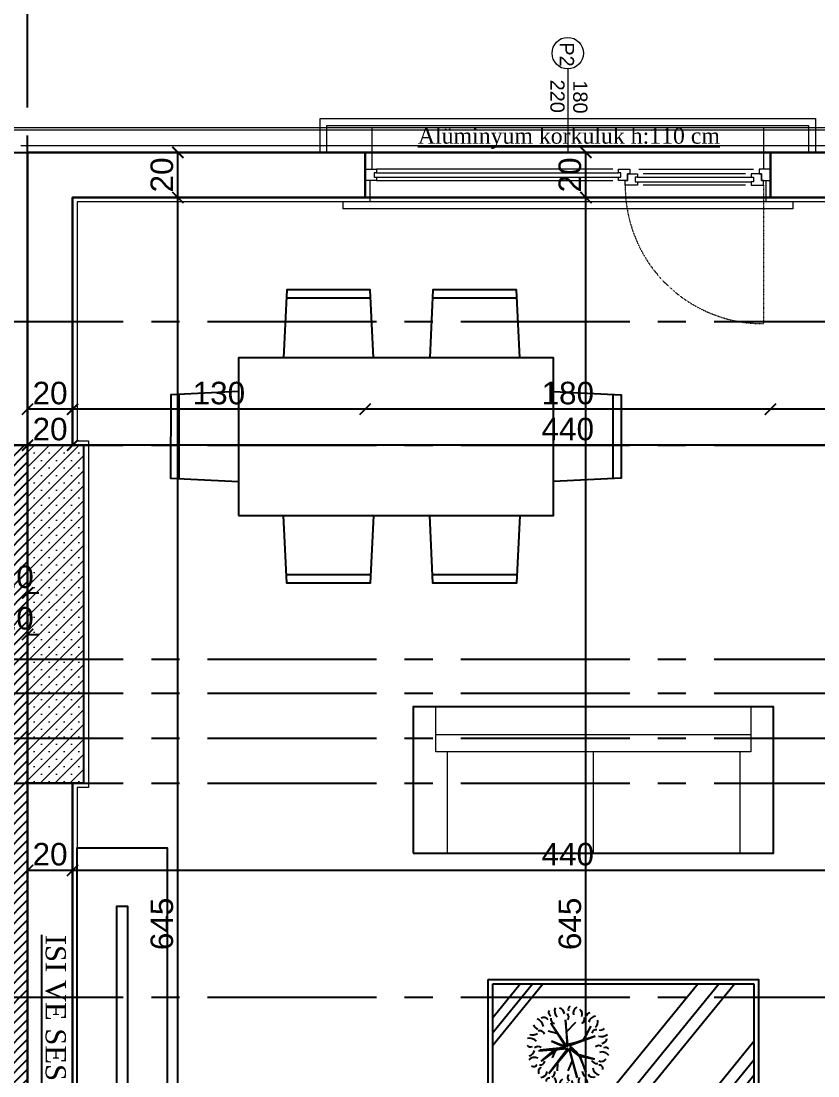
# Model space of a CAD drawing. Header units: millimetres. Extents: x 2778 to 13672, y 1832 to 5175.
# Drawn here: x 11923.3 to 12277.3, y 4410.2 to 4878.5 of the extents above; entities that cross this region are included whole.
import ezdxf

# ---------------------------------------------------------------- set-up
doc = ezdxf.new("R2010")
doc.units = ezdxf.units.MM
for name, pattern in [('CENTER2', [112.5, 75, -12.5, 12.5, -12.5]), ('DASHDOT2', [12.7, 6.35, -3.175, 0, -3.175]), ('DOTX2', [0.5, 0, -0.5])]:
    doc.linetypes.add(name, pattern=pattern)
for name, color, linetype in [('0-HSL-HTC', 7, 'Continuous'), ('697D_L00F00_21.65 KOTU_1+1 B$0$4+1$0$7-DCR-FRN', 8, 'Continuous'), ('697D_L00F00_21.65 KOTU_1+1 B$0$4+1$0$A-FURN', 8, 'Continuous'), ('7-DCR-FRN', 8, 'Continuous'), ('Panel', 7, 'Continuous'), ('Yazi', 7, 'Continuous')]:
    doc.layers.add(name, color=color, linetype=linetype)
for name, color, linetype, lineweight in [('aks', 251, 'DASHDOT2', 35), ('duvar', 232, 'Continuous', 30), ('görünüş', 201, 'Continuous', 18), ('ince', 37, 'Continuous', 0), ('iz', 1, 'DOTX2', 20), ('pencere', 4, 'Continuous', 18), ('sıva dış', 30, 'Continuous', 9), ('sıva iç', 21, 'Continuous', 0), ('yalıtım', 107, 'Continuous', 0), ('yazı', 11, 'Continuous', 20), ('ÖLÇÜ İÇ', 7, 'Continuous', 9)]:
    doc.layers.add(name, color=color, linetype=linetype, lineweight=lineweight)
doc.styles.get("Standard").update_dxf_attribs({"font": 'arial.ttf'})
doc.styles.add('Times roman', font='times.ttf')
doc.dimstyles.new('zulay iç ölçü', dxfattribs={"dimtxt": 10, "dimasz": 5, "dimexe": 0.18, "dimexo": 0, "dimgap": 2, "dimtad": 3, "dimdec": 0, "dimzin": 0, "dimdsep": 46, "dimtxsty": 'Standard', "dimblk": 'ARCHTICK', "dimcen": 0.09, "dimse1": 1, "dimse2": 1, "dimadec": 0, "dimazin": 0, "dimtfac": 1, "dimtdec": 0, "dimtix": 1, "dimtofl": 0, "dimtmove": 0, "dimatfit": 3, "dimldrblk": 'ARCHTICK', "dimfxl": 1, "dimtolj": 1, "dimtzin": 0, "dimarcsym": 0})

# ---------------------------------------------------------------- blocks, each defined once
blk = doc.blocks.new('IDE941Entity3475')
at = {"layer": 'Panel', "linetype": 'Continuous', "lineweight": 5}
h = blk.add_hatch(dxfattribs=at)
h.set_pattern_fill('SACNCR', color=163, scale=50, style=0)
h.set_pattern_definition([(45, (0, 0), (-3.314563, 3.314563), []), (45, (3.3146, 0), (-3.314563, 3.314563), [0, -4.6875])])
h.paths.add_polyline_path([(3270, 2050), (3270, 2200), (3295, 2200), (3295, 2050)])
blk = doc.blocks.new('IDE941Entity3476')
at = {"layer": 'Panel', "color": 164, "linetype": 'Continuous', "lineweight": -3}
blk.add_lwpolyline([(3295, 2050), (3270, 2050)], dxfattribs=at)
blk = doc.blocks.new('IDE941Entity3477')
at = {"layer": 'Panel', "color": 164, "linetype": 'Continuous', "lineweight": -3}
blk.add_lwpolyline([(3295, 2050), (3295, 2200)], dxfattribs=at)
blk = doc.blocks.new('IDE941Entity3478')
at = {"layer": 'Panel', "color": 164, "linetype": 'Continuous', "lineweight": -3}
blk.add_lwpolyline([(3295, 2200), (3270, 2200)], dxfattribs=at)
blk = doc.blocks.new('IDE941Entity3479')
at = {"layer": 'Panel', "color": 164, "linetype": 'Continuous', "lineweight": -3}
blk.add_lwpolyline([(3270, 2050), (3270, 2200)], dxfattribs=at)
blk = doc.blocks.new('WWE')
at = {"layer": 'duvar'}
for p, q in [((1010460.07, -375776.08), (1010460.07, -375756.08)), ((1010640.07, -375776.08), (1010640.07, -375756.08))]:
    blk.add_line(p, q, dxfattribs=at)
at = {"layer": 'görünüş'}
for p, q in [((1010450.07, -375754.08), (1010450.07, -375751.08)), ((1010450.07, -375751.08), (1010650.07, -375751.08)), ((1010650.07, -375754.08), (1010650.07, -375751.08))]:
    blk.add_line(p, q, dxfattribs=at)
at = {"layer": 'ince'}
for p, q in [((1010519.07, -375763.08), (1010468.57, -375763.08)), ((1010471.07, -375761.58), (1010516.57, -375761.58)), ((1010635.07, -375763.58), (1010530.07, -375763.58)), ((1010518.57, -375768.58), (1010467.57, -375768.58)), ((1010519.07, -375765.08), (1010468.57, -375765.08)), ((1010471.07, -375766.58), (1010516.57, -375766.58)), ((1010635.07, -375765.08), (1010527.57, -375765.08)), ((1010635.07, -375767.08), (1010527.57, -375767.08)), ((1010530.07, -375768.58), (1010635.07, -375768.58))]:
    blk.add_line(p, q, dxfattribs=at)
at = {"layer": 'iz', "ltscale": 0.1}
for p, q in [((1010463.09, -375761.55), (1010463.09, -375700.05)), ((1010640.07, -375756.08), (1010460.07, -375756.08)), ((1010460.07, -375776.08), (1010640.07, -375776.08))]:
    blk.add_line(p, q, dxfattribs=at)
blk.add_arc((1010463.44, -375761.18), 61.13, 359.6315, 90.3229, dxfattribs=at)
at = {"layer": 'pencere'}
for p, q in [((1010464.07, -375763.58), (1010460.07, -375763.58)), ((1010468.57, -375761.58), (1010463.07, -375761.58)), ((1010463.07, -375761.58), (1010463.07, -375763.58)), ((1010463.07, -375763.58), (1010464.07, -375763.58)), ((1010464.07, -375766.58), (1010464.07, -375763.58)), ((1010464.07, -375763.58), (1010464.07, -375766.58)), ((1010467.57, -375765.08), (1010467.57, -375763.08)), ((1010467.57, -375763.08), (1010468.57, -375763.08)), ((1010468.57, -375763.08), (1010468.57, -375761.58)), ((1010519.07, -375763.08), (1010519.07, -375761.58)), ((1010519.07, -375761.58), (1010524.57, -375761.58)), ((1010520.07, -375763.08), (1010519.07, -375763.08)), ((1010520.07, -375765.08), (1010520.07, -375763.08)), ((1010523.57, -375766.58), (1010523.57, -375763.58)), ((1010523.57, -375763.58), (1010527.57, -375763.58)), ((1010524.57, -375763.58), (1010523.57, -375763.58)), ((1010523.57, -375763.58), (1010523.57, -375766.58)), ((1010524.57, -375761.58), (1010524.57, -375763.58)), ((1010527.57, -375763.58), (1010527.57, -375765.08)), ((1010635.07, -375765.08), (1010635.07, -375763.58)), ((1010635.07, -375763.58), (1010635.07, -375763.58)), ((1010635.07, -375763.58), (1010640.07, -375763.58)), ((1010460.07, -375768.58), (1010465.07, -375768.58)), ((1010465.07, -375766.58), (1010464.07, -375766.58)), ((1010464.07, -375766.58), (1010468.57, -375766.58)), ((1010465.07, -375768.58), (1010465.07, -375766.58)), ((1010468.57, -375765.08), (1010467.57, -375765.08)), ((1010468.57, -375766.58), (1010468.57, -375765.08)), ((1010519.07, -375766.58), (1010519.07, -375765.08)), ((1010519.07, -375765.08), (1010520.07, -375765.08)), ((1010523.57, -375766.58), (1010519.07, -375766.58)), ((1010522.57, -375768.58), (1010522.57, -375766.58)), ((1010522.57, -375766.58), (1010523.57, -375766.58)), ((1010527.57, -375768.58), (1010522.57, -375768.58)), ((1010527.57, -375765.08), (1010526.57, -375765.08)), ((1010526.57, -375765.08), (1010526.57, -375767.08)), ((1010526.57, -375767.08), (1010527.57, -375767.08)), ((1010527.57, -375767.08), (1010527.57, -375768.58)), ((1010636.07, -375765.08), (1010635.07, -375765.08)), ((1010635.07, -375768.58), (1010635.07, -375767.08)), ((1010635.07, -375767.08), (1010636.07, -375767.08)), ((1010640.07, -375768.58), (1010635.07, -375768.58)), ((1010635.07, -375768.58), (1010635.07, -375768.58)), ((1010636.07, -375767.08), (1010636.07, -375765.08))]:
    blk.add_line(p, q, dxfattribs=at)
at = {"layer": 'sıva dış'}
for p, q in [((1010463.07, -375787.08), (1010463.07, -375768.58)), ((1010637.07, -375787.08), (1010637.07, -375768.58))]:
    blk.add_line(p, q, dxfattribs=at)
at = {"layer": 'sıva iç'}
for p, q in [((1010462.07, -375763.58), (1010462.07, -375754.08)), ((1010638.07, -375763.58), (1010638.07, -375754.08))]:
    blk.add_line(p, q, dxfattribs=at)
at = {"layer": 'sıva iç', "color": 1}
for p, q in [((1010440.07, -375791.08), (1010440.07, -375776.08)), ((1010443.07, -375788.08), (1010443.07, -375776.08)), ((1010450.07, -375776.08), (1010450.07, -375776.08)), ((1010657.07, -375776.08), (1010657.07, -375788.08)), ((1010660.07, -375776.08), (1010660.07, -375791.08)), ((1010462.68, -375791.08), (1010440.07, -375791.08)), ((1010462.68, -375788.08), (1010443.07, -375788.08)), ((1010657.07, -375788.08), (1010462.68, -375788.08)), ((1010660.07, -375791.08), (1010462.68, -375791.08))]:
    blk.add_line(p, q, dxfattribs=at)
at = {"layer": 'yazı'}
blk.add_line((1010550.07, -375813.13), (1010550.07, -375776.08), dxfattribs=at)
blk.add_circle((1010550.07, -375820.13), 7, dxfattribs=at)
at = {"layer": 'yazı', "style": 'Times roman'}
blk.add_text('%%UAlüminyum korkuluk h:110 cm', height=6.9967, rotation=180, dxfattribs=at).set_placement((1010616.65, -375779.95))
at = {"layer": 'yazı'}
for s, p in [('180', (1010547.68, -375808.07)), ('220', (1010557.83, -375808.39)), ('P2', (1010553.61, -375824.95))]:
    blk.add_text(s, height=6.328, rotation=90, dxfattribs=at).set_placement(p)
blk = doc.blocks.new('*U37')
at = {"layer": '697D_L00F00_21.65 KOTU_1+1 B$0$4+1$0$7-DCR-FRN', "linetype": 'Continuous'}
for p, q in [((-0.8147, 0.614), (-1.1853, 0.614)), ((-0.1647, 0.614), (-0.5353, 0.614)), ((-0.8147, -0.614), (-1.1853, -0.614)), ((-0.1647, -0.614), (-0.5353, -0.614))]:
    blk.add_line(p, q, dxfattribs=at)
for points in [[(-0.8, 0.35), (-0.8147, 0.6507), (-1.1853, 0.6507), (-1.2, 0.35)], [(-0.15, 0.35), (-0.1647, 0.6507), (-0.5353, 0.6507), (-0.55, 0.35)], [(-0.8, -0.35), (-0.8147, -0.6507), (-1.1853, -0.6507), (-1.2, -0.35)], [(-0.15, -0.35), (-0.1647, -0.6507), (-0.5353, -0.6507), (-0.55, -0.35)]]:
    blk.add_lwpolyline(points, dxfattribs=at)
blk.add_lwpolyline([(-1.4, -0.35), (0, -0.35), (0, 0.35), (-1.4, 0.35)], close=True, dxfattribs=at)
at = {"layer": '697D_L00F00_21.65 KOTU_1+1 B$0$4+1$0$A-FURN', "linetype": 'Continuous'}
for p, q in [((-1.664, 0.1853), (-1.664, -0.1853)), ((0.264, 0.1853), (0.264, -0.1853))]:
    blk.add_line(p, q, dxfattribs=at)
for points in [[(-1.4, 0.2), (-1.7007, 0.1853), (-1.7007, -0.1853), (-1.4, -0.2)], [(0, 0.2), (0.3007, 0.1853), (0.3007, -0.1853), (0, -0.2)]]:
    blk.add_lwpolyline(points, dxfattribs=at)
blk = doc.blocks.new('*U35')
at = {"layer": '7-DCR-FRN'}
for p, q in [((-13.15, 58), (-28, 45.86)), ((-0.88, 58), (-28, 35.83)), ((-6.49, 58), (-28, 40.42)), ((28, 58), (-28, 58)), ((-28, 58), (-28, -58)), ((28, -58), (28, 58)), ((1.67, 37.69), (0.65, 24.69)), ((-5.99, 29.58), (-7.12, 33.35)), ((0.26, 25.6), (1.41, 37.17)), ((6.31, 36.53), (0.64, 29.93)), ((0.65, 24.69), (11.81, 33.07)), ((11.81, 33.07), (0.78, 24.08)), ((1.41, 37.17), (1.16, 29.54)), ((1.16, 29.54), (6.31, 36.53)), ((0, 24.95), (-10.54, 32.22)), ((-10.54, 32.22), (-0.13, 25.6)), ((-0.13, 25.6), (-2.57, 31.88)), ((-2.57, 31.88), (0.26, 25.6)), ((0.64, 29.93), (4.84, 31.63)), ((6.96, 29.2), (10.52, 29.43)), ((-1.17, 24.69), (-12.05, 25.72)), ((-12.05, 25.72), (0, 24.95)), ((-6.77, 25.25), (-11.09, 21.12)), ((-4.89, 12.51), (-0.78, 24.56)), ((-0.65, 23.95), (-4.89, 12.51)), ((-0.78, 24.56), (-3.46, 17.28)), ((-2.81, 18.14), (-1.17, 24.69)), ((2.56, 20.36), (-0.65, 23.95)), ((3.38, 19.62), (0.39, 23.95)), ((0.39, 23.95), (2.56, 20.36)), ((13.61, 20.5), (0.65, 24.08)), ((0.65, 24.08), (4.25, 19.5)), ((0.78, 24.08), (13.61, 20.5)), ((5.63, 22.62), (10.52, 24.7)), ((5.38, 12.78), (3.38, 19.62)), ((11.05, 16.64), (3.99, 19.24)), ((3.99, 19.24), (5.38, 12.78)), ((4.25, 19.5), (11.05, 16.64)), ((-9.22, 14.41), (-2.81, 18.14)), ((-3.46, 17.28), (-9.22, 14.41)), ((28, 12.76), (-28, -33.02)), ((28, 3.34), (-28, -42.44)), ((28, -3.59), (-28, -49.37)), ((28, -33.01), (-2.56, -58)), ((28, -39.69), (5.6, -58)), ((28, -45.34), (12.52, -58)), ((-28, -58), (28, -58))]:
    blk.add_line(p, q, dxfattribs=at)
blk.add_lwpolyline([(-30, 60), (-30, -60), (30, -60), (30, 60)], close=True, dxfattribs=at)
blk.add_lwpolyline([(-30, 60), (-30, -60), (30, -60), (30, 60)], close=True, dxfattribs=at)
at = {"layer": '7-DCR-FRN', "extrusion": (0, 0, -1)}
for centre, major_axis, start_param, end_param in [((0.32, 41.56), (2.97, 2.97), 3.119665, 4.17552), ((-1.97, 41.19), (1.37, 1.37), -0.168576, 1.180577), ((-8.38, 39.81), (3.08, 3.08), 2.534785, 3.58455), ((-10.42, 37.44), (1.76, 1.76), -0.540488, 0.582887), ((-5.15, 37.17), (1.5, 1.5), 2.597457, 4.255739), ((-9.63, 40.39), (2.99, 2.99), 0.495607, 1.356514), ((2.26, 37.93), (-1.73, 1.73), 4.894894, 6.209265), ((0.94, 42.5), (2.13, 2.13), 0.99899, 2.174975), ((7.63, 39.52), (-2.18, 2.18), 4.963816, 6.399957), ((6.98, 39.87), (-1.18, 1.18), 1.775821, 3.472355), ((10.9, 35.62), (-1.52, 1.52), 5.94085, 7.533141), ((-15.38, 31.6), (-1.17, 1.17), 0.260288, 1.930326), ((-10.78, 35.44), (-1.67, 1.67), 4.494462, 5.97098), ((5.86, 36.89), (1.46, 1.46), 0.588849, 2.139269), ((10.51, 36.89), (-2.14, 2.14), 2.412933, 3.806953), ((15.17, 33.03), (0.963, 0.963), 3.637708, 5.574611), ((-16, 27.21), (-2.4, 2.4), 0.343258, 1.666965), ((-14.78, 28.65), (1.72, 1.72), 2.359421, 3.812742), ((-12.71, 29.84), (-1.73, 1.73), 0.71489, 2.029848), ((11.13, 32.71), (-1.65, 1.65), 2.748968, 4.071251), ((15.94, 32.92), (2.21, 2.21), 2.001057, 3.151731), ((16.74, 25.48), (2.09, 2.09), 4.465952, 5.85576), ((-16.74, 22.85), (1.17, 1.17), 4.417954, 5.883919), ((-13.29, 26.69), (1.7, 1.7), 1.811769, 3.074319), ((13.49, 22.17), (-1.83, 1.83), 0.269504, 1.469985), ((16.53, 27.04), (1.65, 1.65), 1.556652, 2.67951), ((-15.15, 19.26), (2.13, 2.13), 4.435356, 5.7884), ((-14.51, 21.04), (1.97, 1.97), 2.029873, 3.258277), ((15.1, 17.31), (-1.9, 1.9), 0.1729, 1.85548), ((14.15, 19.74), (2.41, 2.41), -0.596761, 0.530229), ((-13.63, 14.85), (1.1, 1.1), 3.912813, 5.455212), ((-10.22, 11.93), (-2.53, 2.53), 5.610896, 6.838603), ((-12.55, 19.63), (-1.68, 1.68), 2.857787, 4.168751), ((-5.56, 12), (-1.53, 1.53), 5.385771, 6.799513), ((4.4, 11.7), (2.09, 2.09), -0.212594, 0.90159), ((10.84, 15.96), (1.63, 1.63), -0.835936, 0.386912), ((11.02, 13.49), (-1.7, 1.7), 1.193932, 2.764391), ((15.62, 18.16), (-1.52, 1.52), 3.608489, 4.799895), ((-11.12, 14.28), (-2.11, 2.11), 3.030383, 4.209272), ((-9.53, 9.98), (1.4, 1.4), 0.378865, 1.679355), ((-9.2, 9.93), (-3.22, 3.22), 2.096822, 3.023848), ((-4.24, 9.84), (-1.84, 1.84), 2.447851, 3.758583), ((1.67, 10.9), (1.64, 1.64), 3.381045, 4.65182), ((5.54, 9.37), (2.37, 2.37), 2.915554, 4.30502), ((3.55, 9.86), (-1.98, 1.98), 1.99053, 3.233966), ((9.55, 10.6), (-1.07, 1.07), 3.690915, 5.731825), ((9.15, 10.24), (-2.32, 2.32), 0.812708, 2.215848), ((2.08, 7.93), (1.36, 1.36), 3.048732, 4.380826)]:
    blk.add_ellipse(centre, major_axis=major_axis, ratio=1, start_param=start_param, end_param=end_param, dxfattribs=at)
blk = doc.blocks.new('*U27')
at = {"layer": '7-DCR-FRN'}
blk.add_lwpolyline([(0, 10), (160, 10), (160, 75), (0, 75)], close=True, dxfattribs=at)
at = {"layer": '7-DCR-FRN', "lineweight": 9, "flags": 128}
blk.add_lwpolyline([(0, 10), (160, 10), (160, 75), (0, 75)], close=True, dxfattribs=at)
blk.add_lwpolyline([(0, 10), (160, 10), (160, 75), (0, 75)], close=True, dxfattribs=at)
for points in [[(10, 55), (10, 75)], [(150, 75), (150, 75), (150, 55), (150, 55)], [(150, 62.5), (10, 62.5)], [(150, 55), (10, 55)], [(15, 55), (15, 10)], [(80, 10), (80, 55)], [(145, 55), (145, 10)]]:
    blk.add_lwpolyline(points, dxfattribs=at)
blk = doc.blocks.new('*U29')
at = {"layer": '7-DCR-FRN'}
blk.add_lwpolyline([(0, 0), (210, 0), (210, 40), (0, 40)], close=True, dxfattribs=at)
blk.add_lwpolyline([(32, 22.5), (184, 22.5), (184, 17.5), (32, 17.5), (32, 22.5)], dxfattribs=at)
blk = doc.blocks.new('_ArchTick')
at = {"color": 0, "linetype": 'ByBlock', "const_width": 0.15}
blk.add_lwpolyline([(-0.5, -0.5), (0.5, 0.5)], dxfattribs=at)
blk = doc.blocks.new('*D3275')
at = {"layer": 'Defpoints', "color": 0, "transparency": 16777216}
for p in [(12256.17, 4800.23), (12256.17, 4706.22), (12386.17, 4706.22)]:
    blk.add_point(p, dxfattribs=at)
at = {"layer": 'ÖLÇÜ İÇ', "color": 0, "lineweight": -2, "transparency": 16777216}
blk.add_line((12386.17, 4706.22), (12256.17, 4706.22), dxfattribs=at)
at = {"layer": 'ÖLÇÜ İÇ', "color": 0, "lineweight": -2, "transparency": 16777216, "xscale": 5, "yscale": 5, "zscale": 5, "rotation": 180}
blk.add_blockref('_ArchTick', (12256.17, 4706.22), dxfattribs=at)
at = {"layer": 'ÖLÇÜ İÇ', "color": 0, "lineweight": -2, "transparency": 16777216, "xscale": 5, "yscale": 5, "zscale": 5}
blk.add_blockref('_ArchTick', (12386.17, 4706.22), dxfattribs=at)
at = {"layer": 'ÖLÇÜ İÇ', "color": 0, "transparency": 16777216, "insert": (12321.17, 4713.33), "char_height": 10, "attachment_point": 5}
blk.add_mtext('\\A1;130', dxfattribs=at)
blk = doc.blocks.new('*D3276')
at = {"layer": 'Defpoints', "color": 0, "transparency": 16777216}
for p in [(12076.17, 4800.23), (12256.17, 4800.23), (12076.17, 4706.22)]:
    blk.add_point(p, dxfattribs=at)
at = {"layer": 'ÖLÇÜ İÇ', "color": 0, "lineweight": -2, "transparency": 16777216}
blk.add_line((12256.17, 4706.22), (12076.17, 4706.22), dxfattribs=at)
at = {"layer": 'ÖLÇÜ İÇ', "color": 0, "lineweight": -2, "transparency": 16777216, "xscale": 5, "yscale": 5, "zscale": 5, "rotation": 180}
blk.add_blockref('_ArchTick', (12076.17, 4706.22), dxfattribs=at)
at = {"layer": 'ÖLÇÜ İÇ', "color": 0, "lineweight": -2, "transparency": 16777216, "xscale": 5, "yscale": 5, "zscale": 5}
blk.add_blockref('_ArchTick', (12256.17, 4706.22), dxfattribs=at)
at = {"layer": 'ÖLÇÜ İÇ', "color": 0, "transparency": 16777216, "insert": (12166.17, 4713.33), "char_height": 10, "attachment_point": 5}
blk.add_mtext('\\A1;180', dxfattribs=at)
blk = doc.blocks.new('*D3277')
at = {"layer": 'Defpoints', "color": 0, "transparency": 16777216}
for p in [(12076.17, 4800.23), (11946.17, 4706.22), (11946.17, 4706.22)]:
    blk.add_point(p, dxfattribs=at)
at = {"layer": 'ÖLÇÜ İÇ', "color": 0, "lineweight": -2, "transparency": 16777216}
blk.add_line((12076.17, 4706.22), (11946.17, 4706.22), dxfattribs=at)
at = {"layer": 'ÖLÇÜ İÇ', "color": 0, "lineweight": -2, "transparency": 16777216, "xscale": 5, "yscale": 5, "zscale": 5, "rotation": 180}
blk.add_blockref('_ArchTick', (11946.17, 4706.22), dxfattribs=at)
at = {"layer": 'ÖLÇÜ İÇ', "color": 0, "lineweight": -2, "transparency": 16777216, "xscale": 5, "yscale": 5, "zscale": 5}
blk.add_blockref('_ArchTick', (12076.17, 4706.22), dxfattribs=at)
at = {"layer": 'ÖLÇÜ İÇ', "color": 0, "transparency": 16777216, "insert": (12011.17, 4713.33), "char_height": 10, "attachment_point": 5}
blk.add_mtext('\\A1;130', dxfattribs=at)
blk = doc.blocks.new('*D3278')
at = {"layer": 'Defpoints', "color": 0, "transparency": 16777216}
for p in [(11926.17, 4706.22), (11926.17, 4706.22), (11946.17, 4706.22)]:
    blk.add_point(p, dxfattribs=at)
at = {"layer": 'ÖLÇÜ İÇ', "color": 0, "lineweight": -2, "transparency": 16777216}
blk.add_line((11946.17, 4706.22), (11926.17, 4706.22), dxfattribs=at)
at = {"layer": 'ÖLÇÜ İÇ', "color": 0, "lineweight": -2, "transparency": 16777216, "xscale": 5, "yscale": 5, "zscale": 5, "rotation": 180}
blk.add_blockref('_ArchTick', (11926.17, 4706.22), dxfattribs=at)
at = {"layer": 'ÖLÇÜ İÇ', "color": 0, "lineweight": -2, "transparency": 16777216, "xscale": 5, "yscale": 5, "zscale": 5}
blk.add_blockref('_ArchTick', (11946.17, 4706.22), dxfattribs=at)
at = {"layer": 'ÖLÇÜ İÇ', "color": 0, "transparency": 16777216, "insert": (11936.17, 4713.33), "char_height": 10, "attachment_point": 5}
blk.add_mtext('\\A1;20', dxfattribs=at)
blk = doc.blocks.new('*D3284')
at = {"layer": 'Defpoints', "color": 0, "transparency": 16777216}
for p in [(11946.17, 4690.23), (11946.17, 4690.23), (12386.17, 4690.23)]:
    blk.add_point(p, dxfattribs=at)
at = {"layer": 'ÖLÇÜ İÇ', "color": 0, "lineweight": -2, "transparency": 16777216}
blk.add_line((12386.17, 4690.23), (11946.17, 4690.23), dxfattribs=at)
at = {"layer": 'ÖLÇÜ İÇ', "color": 0, "lineweight": -2, "transparency": 16777216, "xscale": 5, "yscale": 5, "zscale": 5, "rotation": 180}
blk.add_blockref('_ArchTick', (11946.17, 4690.23), dxfattribs=at)
at = {"layer": 'ÖLÇÜ İÇ', "color": 0, "lineweight": -2, "transparency": 16777216, "xscale": 5, "yscale": 5, "zscale": 5}
blk.add_blockref('_ArchTick', (12386.17, 4690.23), dxfattribs=at)
at = {"layer": 'ÖLÇÜ İÇ', "color": 0, "transparency": 16777216, "insert": (12166.17, 4697.34), "char_height": 10, "attachment_point": 5}
blk.add_mtext('\\A1;440', dxfattribs=at)
blk = doc.blocks.new('*D3285')
at = {"layer": 'Defpoints', "color": 0, "transparency": 16777216}
for p in [(11926.17, 4690.23), (11926.17, 4690.23), (11946.17, 4690.23)]:
    blk.add_point(p, dxfattribs=at)
at = {"layer": 'ÖLÇÜ İÇ', "color": 0, "lineweight": -2, "transparency": 16777216}
blk.add_line((11946.17, 4690.23), (11926.17, 4690.23), dxfattribs=at)
at = {"layer": 'ÖLÇÜ İÇ', "color": 0, "lineweight": -2, "transparency": 16777216, "xscale": 5, "yscale": 5, "zscale": 5, "rotation": 180}
blk.add_blockref('_ArchTick', (11926.17, 4690.23), dxfattribs=at)
at = {"layer": 'ÖLÇÜ İÇ', "color": 0, "lineweight": -2, "transparency": 16777216, "xscale": 5, "yscale": 5, "zscale": 5}
blk.add_blockref('_ArchTick', (11946.17, 4690.23), dxfattribs=at)
at = {"layer": 'ÖLÇÜ İÇ', "color": 0, "transparency": 16777216, "insert": (11936.17, 4697.34), "char_height": 10, "attachment_point": 5}
blk.add_mtext('\\A1;20', dxfattribs=at)
blk = doc.blocks.new('*D3289')
at = {"layer": 'Defpoints', "color": 0, "transparency": 16777216}
for p in [(11992.97, 4800.23), (11992.97, 4800.23), (11992.97, 4155.23)]:
    blk.add_point(p, dxfattribs=at)
at = {"layer": 'ÖLÇÜ İÇ', "color": 0, "lineweight": -2, "transparency": 16777216}
blk.add_line((11992.97, 4155.23), (11992.97, 4800.23), dxfattribs=at)
at = {"layer": 'ÖLÇÜ İÇ', "color": 0, "lineweight": -2, "transparency": 16777216, "xscale": 5, "yscale": 5, "zscale": 5}
for p, rotation in [((11992.97, 4800.23), 90), ((11992.97, 4155.23), 270)]:
    blk.add_blockref('_ArchTick', p, dxfattribs=dict(at, rotation=rotation))
at = {"layer": 'ÖLÇÜ İÇ', "color": 0, "transparency": 16777216, "insert": (11985.87, 4477.73), "char_height": 10, "attachment_point": 5, "rotation": 90}
blk.add_mtext('\\A1;645', dxfattribs=at)
blk = doc.blocks.new('*D3290')
at = {"layer": 'Defpoints', "color": 0, "transparency": 16777216}
for p in [(11992.97, 4820.23), (11992.97, 4820.23), (11992.97, 4800.23)]:
    blk.add_point(p, dxfattribs=at)
at = {"layer": 'ÖLÇÜ İÇ', "color": 0, "lineweight": -2, "transparency": 16777216}
blk.add_line((11992.97, 4800.23), (11992.97, 4820.23), dxfattribs=at)
at = {"layer": 'ÖLÇÜ İÇ', "color": 0, "lineweight": -2, "transparency": 16777216, "xscale": 5, "yscale": 5, "zscale": 5}
for p, rotation in [((11992.97, 4820.23), 90), ((11992.97, 4800.23), 270)]:
    blk.add_blockref('_ArchTick', p, dxfattribs=dict(at, rotation=rotation))
at = {"layer": 'ÖLÇÜ İÇ', "color": 0, "transparency": 16777216, "insert": (11985.87, 4810.23), "char_height": 10, "attachment_point": 5, "rotation": 90}
blk.add_mtext('\\A1;20', dxfattribs=at)
blk = doc.blocks.new('*D3298')
at = {"layer": 'Defpoints', "color": 0, "transparency": 16777216}
for p in [(12174.23, 4800.23), (12174.23, 4800.23), (12174.23, 4155.23)]:
    blk.add_point(p, dxfattribs=at)
at = {"layer": 'ÖLÇÜ İÇ', "color": 0, "lineweight": -2, "transparency": 16777216}
blk.add_line((12174.23, 4155.23), (12174.23, 4800.23), dxfattribs=at)
at = {"layer": 'ÖLÇÜ İÇ', "color": 0, "lineweight": -2, "transparency": 16777216, "xscale": 5, "yscale": 5, "zscale": 5}
for p, rotation in [((12174.23, 4800.23), 90), ((12174.23, 4155.23), 270)]:
    blk.add_blockref('_ArchTick', p, dxfattribs=dict(at, rotation=rotation))
at = {"layer": 'ÖLÇÜ İÇ', "color": 0, "transparency": 16777216, "insert": (12167.13, 4477.73), "char_height": 10, "attachment_point": 5, "rotation": 90}
blk.add_mtext('\\A1;645', dxfattribs=at)
blk = doc.blocks.new('*D3299')
at = {"layer": 'Defpoints', "color": 0, "transparency": 16777216}
for p in [(12174.23, 4820.23), (12174.23, 4820.23), (12174.23, 4800.23)]:
    blk.add_point(p, dxfattribs=at)
at = {"layer": 'ÖLÇÜ İÇ', "color": 0, "lineweight": -2, "transparency": 16777216}
blk.add_line((12174.23, 4800.23), (12174.23, 4820.23), dxfattribs=at)
at = {"layer": 'ÖLÇÜ İÇ', "color": 0, "lineweight": -2, "transparency": 16777216, "xscale": 5, "yscale": 5, "zscale": 5}
for p, rotation in [((12174.23, 4820.23), 90), ((12174.23, 4800.23), 270)]:
    blk.add_blockref('_ArchTick', p, dxfattribs=dict(at, rotation=rotation))
at = {"layer": 'ÖLÇÜ İÇ', "color": 0, "transparency": 16777216, "insert": (12167.13, 4810.23), "char_height": 10, "attachment_point": 5, "rotation": 90}
blk.add_mtext('\\A1;20', dxfattribs=at)
blk = doc.blocks.new('*D3244')
at = {"layer": 'Defpoints', "color": 0, "transparency": 16777216}
for p in [(11946.17, 4501.49), (11946.17, 4501.49), (12386.17, 4501.49)]:
    blk.add_point(p, dxfattribs=at)
at = {"layer": 'ÖLÇÜ İÇ', "color": 0, "lineweight": -2, "transparency": 16777216}
blk.add_line((12386.17, 4501.49), (11946.17, 4501.49), dxfattribs=at)
at = {"layer": 'ÖLÇÜ İÇ', "color": 0, "lineweight": -2, "transparency": 16777216, "xscale": 5, "yscale": 5, "zscale": 5, "rotation": 180}
blk.add_blockref('_ArchTick', (11946.17, 4501.49), dxfattribs=at)
at = {"layer": 'ÖLÇÜ İÇ', "color": 0, "lineweight": -2, "transparency": 16777216, "xscale": 5, "yscale": 5, "zscale": 5}
blk.add_blockref('_ArchTick', (12386.17, 4501.49), dxfattribs=at)
at = {"layer": 'ÖLÇÜ İÇ', "color": 0, "transparency": 16777216, "insert": (12166.17, 4508.6), "char_height": 10, "attachment_point": 5}
blk.add_mtext('\\A1;440', dxfattribs=at)
blk = doc.blocks.new('*D3245')
at = {"layer": 'Defpoints', "color": 0, "transparency": 16777216}
for p in [(11926.17, 4501.49), (11926.17, 4501.49), (11946.17, 4501.49)]:
    blk.add_point(p, dxfattribs=at)
at = {"layer": 'ÖLÇÜ İÇ', "color": 0, "lineweight": -2, "transparency": 16777216}
blk.add_line((11946.17, 4501.49), (11926.17, 4501.49), dxfattribs=at)
at = {"layer": 'ÖLÇÜ İÇ', "color": 0, "lineweight": -2, "transparency": 16777216, "xscale": 5, "yscale": 5, "zscale": 5, "rotation": 180}
blk.add_blockref('_ArchTick', (11926.17, 4501.49), dxfattribs=at)
at = {"layer": 'ÖLÇÜ İÇ', "color": 0, "lineweight": -2, "transparency": 16777216, "xscale": 5, "yscale": 5, "zscale": 5}
blk.add_blockref('_ArchTick', (11946.17, 4501.49), dxfattribs=at)
at = {"layer": 'ÖLÇÜ İÇ', "color": 0, "transparency": 16777216, "insert": (11936.17, 4508.6), "char_height": 10, "attachment_point": 5}
blk.add_mtext('\\A1;20', dxfattribs=at)
blk = doc.blocks.new('*D3506')
at = {"layer": 'Defpoints', "color": 0, "transparency": 16777216}
for p in [(11916.17, 4625.23), (11926.17, 4624.67), (11926.17, 4624.67)]:
    blk.add_point(p, dxfattribs=at)
at = {"layer": 'ÖLÇÜ İÇ', "color": 0, "lineweight": -2, "transparency": 16777216}
for p, q in [((11916.17, 4624.67), (11911.17, 4624.67)), ((11926.17, 4624.67), (11931.17, 4624.67))]:
    blk.add_line(p, q, dxfattribs=at)
at = {"layer": 'ÖLÇÜ İÇ', "color": 0, "lineweight": -2, "transparency": 16777216, "xscale": 5, "yscale": 5, "zscale": 5}
blk.add_blockref('_ArchTick', (11916.17, 4624.67), dxfattribs=at)
at = {"layer": 'ÖLÇÜ İÇ', "color": 0, "lineweight": -2, "transparency": 16777216, "xscale": 5, "yscale": 5, "zscale": 5, "rotation": 180}
blk.add_blockref('_ArchTick', (11926.17, 4624.67), dxfattribs=at)
at = {"layer": 'ÖLÇÜ İÇ', "color": 0, "transparency": 16777216, "insert": (11921.17, 4631.78), "char_height": 10, "attachment_point": 5}
blk.add_mtext('\\A1;10', dxfattribs=at)
blk = doc.blocks.new('*D3518')
at = {"layer": 'Defpoints', "color": 0, "transparency": 16777216}
for p in [(11916.17, 4606.22), (11926.17, 4606.22), (11926.17, 4606.22)]:
    blk.add_point(p, dxfattribs=at)
at = {"layer": 'ÖLÇÜ İÇ', "color": 0, "lineweight": -2, "transparency": 16777216}
for p, q in [((11916.17, 4606.22), (11911.17, 4606.22)), ((11926.17, 4606.22), (11931.17, 4606.22))]:
    blk.add_line(p, q, dxfattribs=at)
at = {"layer": 'ÖLÇÜ İÇ', "color": 0, "lineweight": -2, "transparency": 16777216, "xscale": 5, "yscale": 5, "zscale": 5}
blk.add_blockref('_ArchTick', (11916.17, 4606.22), dxfattribs=at)
at = {"layer": 'ÖLÇÜ İÇ', "color": 0, "lineweight": -2, "transparency": 16777216, "xscale": 5, "yscale": 5, "zscale": 5, "rotation": 180}
blk.add_blockref('_ArchTick', (11926.17, 4606.22), dxfattribs=at)
at = {"layer": 'ÖLÇÜ İÇ', "color": 0, "transparency": 16777216, "insert": (11921.17, 4613.33), "char_height": 10, "attachment_point": 5}
blk.add_mtext('\\A1;10', dxfattribs=at)

msp = doc.modelspace()

# ---------------------------------------------------------------- hatches: boundary and pattern name
at = {"layer": '0-HSL-HTC'}
h = msp.add_hatch(dxfattribs=at)
h.set_pattern_fill('ANSI31', color=2, scale=25)
h.set_pattern_definition([(45, (-1051519.919, 409725.164), (-2.209708691, 2.209708691), [])])
h.paths.add_polyline_path([(11916.17, 4690.23), (11926.17, 4690.23), (11926.17, 2620.23), (11916.17, 2620.23)])

# ---------------------------------------------------------------- linework, layer by layer
at = {"layer": 'aks', "color": 251, "linetype": 'CENTER2', "lineweight": -3}
for points in [[(11926.17, 2140.23), (11926.17, 5100.23)], [(8406.17, 4820.23), (13636.17, 4820.23)], [(8406.17, 4745.23), (13636.17, 4745.23)], [(8406.17, 4690.23), (13636.17, 4690.23)], [(8406.17, 4595.23), (13636.17, 4595.23)], [(8406.17, 4580.23), (13636.17, 4580.23)], [(8406.17, 4560.23), (13636.17, 4560.23)], [(8406.17, 4540.23), (13636.17, 4540.23)], [(8406.17, 4445.23), (13636.17, 4445.23)]]:
    msp.add_lwpolyline(points, dxfattribs=at)
at = {"layer": 'duvar', "lineweight": 30}
for p, q in [((11926.17, 4540.23), (11926.17, 4015.23)), ((11946.17, 4155.23), (11946.17, 4540.23))]:
    msp.add_line(p, q, dxfattribs=at)
for points in [[(12406.17, 4690.23), (12406.17, 4820.23), (11926.17, 4820.23), (11926.17, 4690.23)], [(12386.17, 4690.23), (12386.17, 4800.23), (11946.17, 4800.23), (11946.17, 4690.23)]]:
    msp.add_lwpolyline(points, dxfattribs=at)
at = {"layer": 'sıva dış'}
msp.add_line((11923.17, 4823.23), (12409.17, 4823.23), dxfattribs=at)
at = {"layer": 'sıva iç'}
msp.add_lwpolyline([(12384.17, 4798.23), (11948.17, 4798.23), (11948.17, 4692.23), (11953.17, 4692.23), (11953.17, 4538.23), (11948.17, 4538.23), (11948.17, 4157.23), (12364.17, 4157.23), (12364.17, 4197.23), (12384.17, 4197.23)], close=True, dxfattribs=at)
at = {"layer": 'yalıtım'}
for p, q in [((11915.17, 4831.23), (12417.17, 4831.23)), ((11916.17, 4830.23), (12416.17, 4830.23))]:
    msp.add_line(p, q, dxfattribs=at)
at = {"layer": 'ÖLÇÜ İÇ', "color": 3, "lineweight": 30}
msp.add_lwpolyline([(11916.17, 4690.23), (11926.17, 4690.23), (11926.17, 2620.23), (11916.17, 2620.23)], close=True, dxfattribs=at)

# ---------------------------------------------------------------- block references
at = {"xscale": -1, "rotation": 90}
msp.add_blockref('*U35', (12190.86, 4423.04), dxfattribs=at)
at = {"layer": '697D_L00F00_21.65 KOTU_1+1 B$0$4+1$0$7-DCR-FRN', "extrusion": (8.52209e-14, 1.68252e-13, -1), "xscale": -100.0000000000112, "yscale": 100.0000000000112, "zscale": -100.0000000000112, "rotation": 0.003210218837876866}
msp.add_blockref('*U37', (-12159.81, 4694.08, 0), dxfattribs=at)
at = {"layer": '7-DCR-FRN'}
msp.add_blockref('*U27', (12097.53, 4499.12), dxfattribs=at)
at = {"layer": '7-DCR-FRN', "xscale": -1, "rotation": 270}
msp.add_blockref('*U29', (11948.17, 4301.46), dxfattribs=at)
at = {"layer": 'Panel'}
for name in ['IDE941Entity3475', 'IDE941Entity3478', 'IDE941Entity3479', 'IDE941Entity3477', 'IDE941Entity3476']:
    msp.add_blockref(name, (8656.17, 2490.23), dxfattribs=at)
at = {"layer": 'sıva iç', "rotation": 180}
msp.add_blockref('WWE', (1022716.24, -370955.84), dxfattribs=at)

# ---------------------------------------------------------------- texts
at = {"layer": 'Yazi', "color": 2, "style": 'Times roman'}
msp.add_text('%%UISI VE SES YALITIM', height=8.9957, rotation=270, dxfattribs=at).set_placement((11934.21, 4472.86))

# ---------------------------------------------------------------- dimensions: what is measured, and where the dimension line sits
at = {"layer": 'ÖLÇÜ İÇ'}
for base, p1, p2, angle, picture, middle in [((11992.97, 4820.23), (11992.97, 4800.23), (11992.97, 4820.23), 270, '*D3290', (11985.87, 4810.23)), ((12174.23, 4820.23), (12174.23, 4800.23), (12174.23, 4820.23), 270, '*D3299', (12167.13, 4810.23)), ((11946.17, 4706.22), (12076.17, 4800.23), (11946.17, 4706.22), 180, '*D3277', (12011.17, 4713.33)), ((11992.97, 4800.23), (11992.97, 4155.23), (11992.97, 4800.23), 270, '*D3289', (11985.87, 4477.73)), ((12076.17, 4706.22), (12256.17, 4800.23), (12076.17, 4800.23), 180, '*D3276', (12166.17, 4713.33)), ((12174.23, 4800.23), (12174.23, 4155.23), (12174.23, 4800.23), 270, '*D3298', (12167.13, 4477.73)), ((12256.17, 4706.22), (12386.17, 4706.22), (12256.17, 4800.23), 180, '*D3275', (12321.17, 4713.33)), ((11926.17, 4706.22), (11946.17, 4706.22), (11926.17, 4706.22), 180, '*D3278', (11936.17, 4713.33)), ((11926.17, 4690.23), (11946.17, 4690.23), (11926.17, 4690.23), 180, '*D3285', (11936.17, 4697.34)), ((11946.17, 4690.23), (12386.17, 4690.23), (11946.17, 4690.23), 180, '*D3284', (12166.17, 4697.34)), ((11926.17, 4501.49), (11946.17, 4501.49), (11926.17, 4501.49), 180, '*D3245', (11936.17, 4508.6)), ((11946.17, 4501.49), (12386.17, 4501.49), (11946.17, 4501.49), 180, '*D3244', (12166.17, 4508.6))]:
    dim = msp.add_linear_dim(base=base, p1=p1, p2=p2, angle=angle, dimstyle='zulay iç ölçü', override={"dimtmove": 1}, dxfattribs=at)
    dim.commit()
    dim.dimension.update_dxf_attribs({"geometry": picture, "text_midpoint": middle})
for base, p1, p2, picture, middle in [((11926.17, 4624.67), (11916.17, 4625.23), (11926.17, 4624.67), '*D3506', (11921.17, 4631.78)), ((11926.17, 4606.22), (11916.17, 4606.22), (11926.17, 4606.22), '*D3518', (11921.17, 4613.33))]:
    dim = msp.add_linear_dim(base=base, p1=p1, p2=p2, dimstyle='zulay iç ölçü', override={"dimtmove": 1}, dxfattribs=at)
    dim.commit()
    dim.dimension.update_dxf_attribs({"geometry": picture, "text_midpoint": middle})

doc.saveas('drawing.dxf')
